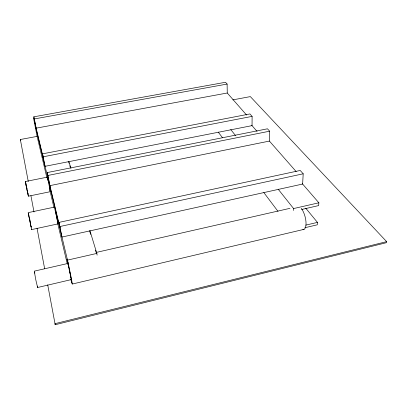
<?xml version="1.0" encoding="UTF-8"?>
<svg xmlns="http://www.w3.org/2000/svg" width="407" height="407" viewBox="0 0 407 407"><rect width="100%" height="100%" fill="white"/><g stroke="black" fill="none" stroke-linecap="round" stroke-linejoin="round"><path stroke-width="0.61" d="M252.106 116.382L252.05 125.631L45.07 166.315L42.532 153.846L249.929 113.935L252.106 116.382L43.234 156.781M26.745 188.634L28.378 196.189L50.397 191.672L47.431 177.126L25.366 181.542L26.816 189.138M296.169 171.586L269.414 141.076L269.632 131.191L267.48 128.805L47.263 172.558L50.086 187.312M293.493 210.455L293.584 208.562L278.174 189.189M303.2 173.799L302.63 184.045L61.971 237.042L58.995 222.395L300.218 170.452L303.2 173.799L59.982 226.511M305.728 208.175L317.445 222.39L317.272 224.812L304.899 227.727M302.274 183.633L318.869 202.798L318.666 205.581L301.709 209.463M54.589 207.077L58.023 223.891L31.665 229.579L28.175 212.627L54.589 207.077L54.67 207.926M386.65 241.641L386.502 242.664L55.204 324.72L54.981 323.672L386.65 241.641L250.336 96.607L232.84 99.873M72.263 284.05L304.054 229.345M68.295 263.36L34.274 271.154L35.806 279.863L37.597 287.505L71.632 279.523M305.805 225.122L317.445 222.39M96.123 252.452L289.988 208.328M68.859 267.419L67.486 260.114L96.846 253.419L97.115 255.123M293.584 208.562L318.869 202.798M47.263 172.558L49.908 185.638L269.414 141.076M47.955 175.448L269.632 131.191M28.261 181.461L20.35 139.515L37.225 136.365M227.259 93.01L227.111 84.066L225.498 82.28L33.842 116.814L36.142 128.159L227.259 93.01L246.611 115.079M34.351 118.936L227.111 84.066M251.658 125.178L257.051 131.41M230.764 129.568L235.505 135.531M218.259 132.133L222.471 137.714M263.817 192.557L277.981 211.345M55.113 209.681L57.55 221.388M25.366 181.542L25.855 183.542M27.935 194.037L27.04 190.054M50.295 191.351L50.397 191.672M68.915 161.645L70.95 168.33M89.82 230.321L96.846 253.419M68.529 161.498L69.083 163.319M69.821 165.751L70.375 167.572M89.733 231.359L90.654 234.396M95.447 250.188L96.001 252.009M58.023 223.891L57.626 222.395M31.11 227.07L28.734 215.476M57.311 220.706L57.473 221.327M28.79 215.44L28.938 216.015M71.006 278.81L71.581 280.779L67.74 262.291L67.964 264.168M34.575 272.024L34.865 273.219M25.89 183.883L25.702 183.155L25.809 183.883M36.142 128.159L43.503 158.898L42.532 153.846M49.908 185.638L60.048 227.976L58.995 222.395M67.486 260.114L33.527 118.025L37.098 136.391L46.886 177.737M49.807 190.079L53.897 207.356M57.55 222.787L67.333 264.133M70.986 279.558L71.718 282.641L71.032 278.988M28.429 213.451L28.714 214.657M49.822 189.352L50.097 190.557M49.486 187.82L49.71 188.843M25.962 184.03L26.928 188.604M20.35 139.515L20.528 140.354M26.419 186.294L27.081 189.489M29.721 219.312L29.94 220.385M29.726 219.587L29.94 220.609M30.149 221.632L30.352 222.66M27.31 190.486L27.869 193.3M27.264 190.39L27.437 191.265M26.455 187.215L25.972 184.753M33.842 116.814L36.432 130.179M69.088 268.635L69.999 273.509M70.228 274.725L70.803 277.772M47.828 179.64L48.016 180.616M30.917 195.701L34 211.981M37.022 228.159L44.648 268.737M47.711 284.859L55.204 324.72M27.966 193.813L28.378 196.189M27.656 192.394L27.915 193.829M55.372 211.401L55.118 209.88M47.538 178.032L47.736 179.146M31.054 226.343L31.151 226.979M37.429 286.096L37.597 287.505M31.604 229.075L31.665 229.579M67.766 263.685A12.815 0.3 78.2 0 1 67.938 262.362A12.815 0.3 78.2 0 1 71.759 280.749A12.815 0.3 78.2 0 1 71.027 279.365M301.256 208.359A11.869 4.467 75.5 0 1 305.983 221.851A11.869 4.467 75.5 0 1 302.874 229.441"/></g></svg>
